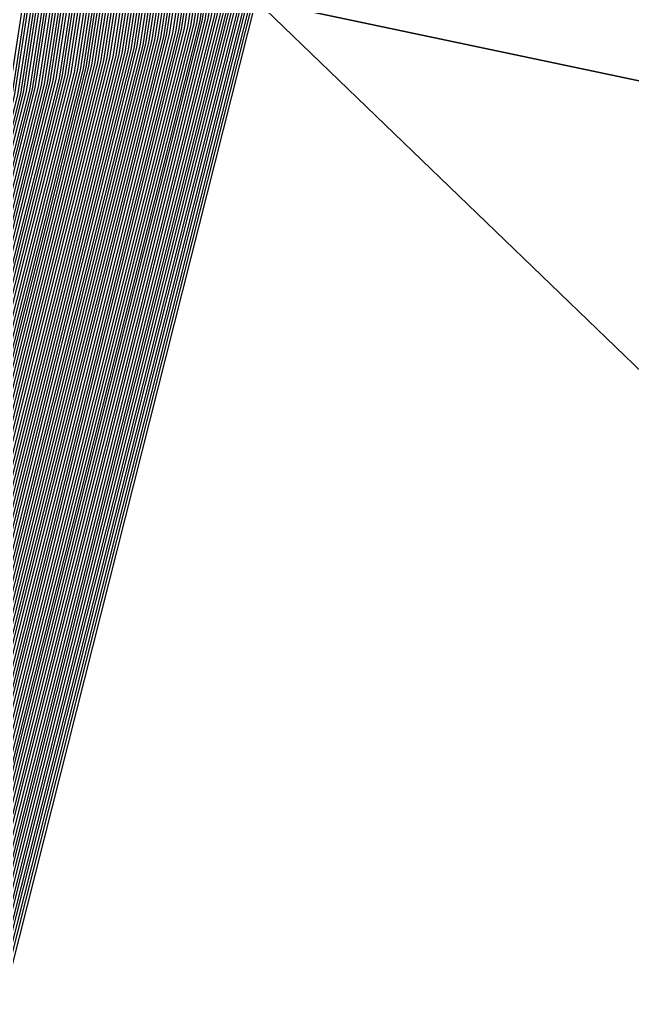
# Model space of a CAD drawing. Extents: x 7084 to 11035, y 13750 to 16729.
# Drawn here: x 7927.6 to 8109.8, y 15565.7 to 15855.6 of the extents above; entities that cross this region are included whole.
import ezdxf

# ---------------------------------------------------------------- set-up
doc = ezdxf.new("R2010")
doc.units = 0
doc.layers.add('Default', color=7, linetype='Continuous')

msp = doc.modelspace()

# ---------------------------------------------------------------- linework, layer by layer
at = {"layer": 'Default'}
for points in [[(7469.27, 14812.82), (7540.93, 14973.14), (7559.75, 15016.44), (7682, 15159.88), (7821.11, 15307.55), (7833.76, 15455.21), (7844.11, 15510.75), (7845.99, 15516.4), (7926.09, 15832.81), (7938.32, 15911.9), (7970.32, 15912.84), (8168.45, 16098.47), (8206.09, 16119.18), (8290.4, 16190.9), (8308.28, 16221.97), (8350.63, 16248.33), (8405.21, 16236.09)], [(7470.47, 14811.05), (7542.78, 14972.83), (7560.67, 15014), (7684.04, 15158.75), (7824.42, 15307.75), (7837.18, 15456.76), (7847.02, 15509.56), (7848.81, 15514.93), (7929.63, 15834.23), (7941.26, 15909.4), (7971.68, 15910.3), (8171.61, 16097.62), (8207.4, 16117.31), (8292.47, 16189.68), (8309.47, 16219.22), (8349.73, 16244.27), (8401.62, 16232.64), (8890.82, 16249.67)], [(7844.58, 15517.13), (7924.31, 15832.11), (7936.85, 15913.14), (7969.64, 15914.11), (8166.86, 16098.89), (8205.44, 16120.11), (8289.36, 16191.51), (8307.68, 16223.34), (8351.08, 16250.35), (8407.01, 16237.81)], [(8406.11, 16236.95), (8350.85, 16249.34), (8307.98, 16222.66), (8289.88, 16191.2), (8205.76, 16119.65), (8167.65, 16098.68), (7969.98, 15913.47), (7937.59, 15912.52), (7925.2, 15832.46), (7845.29, 15516.77)], [(8891.02, 16248.85), (8400.72, 16231.78), (8349.51, 16243.26), (8309.77, 16218.53), (8292.99, 16189.38), (8207.72, 16116.84), (8172.4, 16097.41), (7972.02, 15909.66), (7942, 15908.78), (7930.52, 15834.58)], [(8404.31, 16235.23), (8350.41, 16247.31), (8308.58, 16221.28), (8290.92, 16190.6), (8206.42, 16118.71), (8169.24, 16098.26), (7970.66, 15912.2), (7939.06, 15911.27), (7926.97, 15833.17), (7846.7, 15516.03)], [(8891.23, 16248.02), (8399.82, 16230.92), (8349.28, 16242.25), (8310.07, 16217.84), (8293.51, 16189.07), (8208.05, 16116.37), (8173.19, 16097.2), (7972.36, 15909.03), (7942.73, 15908.16), (7931.4, 15834.93), (7850.21, 15514.19)], [(7850.92, 15513.83), (7932.29, 15835.29), (7943.47, 15907.53), (7972.7, 15908.39), (8173.99, 16096.98), (8208.38, 16115.91), (8294.03, 16188.77), (8310.37, 16217.15), (8349.06, 16241.24), (8398.92, 16230.05), (8891.43, 16247.2)], [(8891.85, 16245.55), (8397.13, 16228.33), (8348.61, 16239.21), (8310.96, 16215.78), (8295.07, 16188.16), (8209.03, 16114.97), (8175.57, 16096.56), (7973.38, 15907.12), (7944.94, 15906.29), (7934.06, 15835.99), (7852.33, 15513.09)], [(7848.1, 15515.3), (7928.75, 15833.87), (7940.53, 15910.03), (7971.34, 15910.93), (8170.82, 16097.83), (8207.07, 16117.78), (8291.96, 16189.99), (8309.17, 16219.9), (8349.96, 16245.29), (8402.52, 16233.5)], [(8892.05, 16244.73), (8396.23, 16227.47), (8348.38, 16238.2), (8311.26, 16215.09), (8295.59, 16187.86), (8209.36, 16114.5), (8176.36, 16096.35), (7973.72, 15906.49), (7945.67, 15905.66), (7934.95, 15836.35), (7853.03, 15512.72)], [(8892.26, 16243.9), (8395.33, 16226.61), (8348.16, 16237.18), (8311.56, 16214.4), (8296.11, 16187.55), (8209.68, 16114.04), (8177.15, 16096.14), (7974.06, 15905.85), (7946.41, 15905.04), (7935.84, 15836.7), (7853.73, 15512.36)], [(7854.44, 15511.99), (7936.72, 15837.05), (7947.14, 15904.42), (7974.4, 15905.22), (8177.94, 16095.92), (8210.01, 16113.57), (8296.63, 16187.25), (8311.86, 16213.71), (8347.93, 16236.17), (8394.43, 16225.74), (8892.46, 16243.08)], [(7427.72, 14481.57), (7440.77, 14742.77), (7473.46, 14806.63), (7547.41, 14972.06), (7562.98, 15007.88), (7689.13, 15155.9), (7832.68, 15308.27), (7845.73, 15460.64), (7854.29, 15506.58), (7855.85, 15511.25), (7938.49, 15837.76), (7948.61, 15903.17), (7975.08, 15903.95), (8179.53, 16095.5), (8210.66, 16112.63), (8297.66, 16186.64), (8312.45, 16212.34), (8347.48, 16234.14), (8392.63, 16224.02), (8892.87, 16241.43)], [(7474.55, 14439.89), (7429.24, 14481.44), (7442.34, 14743.8), (7474.06, 14805.75), (7548.34, 14971.91), (7563.44, 15006.66), (7690.15, 15155.33), (7834.33, 15308.37), (7847.44, 15461.41), (7855.74, 15505.98), (7857.25, 15510.52), (7940.27, 15838.46), (7950.08, 15901.92), (7975.76, 15902.68), (8181.11, 16095.08), (8211.32, 16111.7), (8298.7, 16186.03), (8313.05, 16210.96), (8347.03, 16232.12), (8390.84, 16222.29), (8893.29, 16239.78)], [(8893.08, 16240.61), (8391.73, 16223.16), (8347.26, 16233.13), (8312.75, 16211.65), (8298.18, 16186.34), (8210.99, 16112.16), (8180.32, 16095.29), (7975.42, 15903.32), (7949.35, 15902.55), (7939.38, 15838.11), (7856.55, 15510.88), (7855.02, 15506.28), (7846.58, 15461.02), (7833.5, 15308.32), (7689.64, 15155.61)], [(8398.02, 16229.19), (8348.83, 16240.22), (8310.67, 16216.46), (8294.55, 16188.47), (8208.7, 16115.44), (8174.78, 16096.77), (7973.04, 15907.76), (7944.2, 15906.91), (7933.18, 15835.64), (7851.62, 15513.46)], [(7855.14, 15511.62), (7937.61, 15837.41), (7947.88, 15903.79), (7974.74, 15904.58), (8178.74, 16095.71), (8210.34, 16113.1), (8297.14, 16186.94), (8312.16, 16213.03), (8347.71, 16235.16), (8393.53, 16224.88), (8892.67, 16242.26)], [(7857.96, 15510.15), (7941.15, 15838.82), (7950.82, 15901.3), (7976.1, 15902.05), (8181.9, 16094.86), (8211.65, 16111.23), (8299.22, 16185.73), (8313.35, 16210.27), (8346.81, 16231.1), (8389.94, 16221.43), (8893.49, 16238.96)], [(7859.36, 15509.41), (7942.93, 15839.52), (7952.29, 15900.06), (7976.78, 15900.78), (8183.48, 16094.44), (8212.3, 16110.29), (8300.26, 16185.12), (8313.94, 16208.9), (8346.36, 16229.08), (8388.14, 16219.71), (8893.9, 16237.31)], [(8894.11, 16236.49), (8387.24, 16218.85), (8346.13, 16228.06), (8314.24, 16208.21), (8300.78, 16184.81), (8212.63, 16109.83), (8184.28, 16094.23), (7977.12, 15900.14), (7953.03, 15899.43), (7943.81, 15839.88), (7860.07, 15509.05), (7858.65, 15504.79), (7850.86, 15462.96), (7837.63, 15308.57), (7692.18, 15154.19), (7564.37, 15004.21), (7550.19, 14971.6), (7475.26, 14803.98), (7445.5, 14745.84), (7432.27, 14481.18), (7474.8, 14442.18), (7571.76, 14287.79), (7605.78, 14278.58), (8068.57, 14622.64)], [(8894.52, 16234.84), (8385.44, 16217.12), (8345.69, 16226.04), (8314.84, 16206.84), (8301.81, 16184.21), (8213.28, 16108.89), (8185.86, 16093.8), (7977.8, 15898.87), (7954.5, 15898.19), (7945.58, 15840.58), (7861.48, 15508.31), (7860.11, 15504.2)], [(8894.31, 16235.67), (8386.34, 16217.98), (8345.91, 16227.05), (8314.54, 16207.52), (8301.29, 16184.51), (8212.95, 16109.36), (8185.07, 16094.02), (7977.46, 15899.51), (7953.76, 15898.81), (7944.7, 15840.23), (7860.77, 15508.68)], [(8894.72, 16234.02), (8384.55, 16216.26), (8345.46, 16225.02), (8315.14, 16206.15), (8302.33, 16183.9), (8213.61, 16108.42), (8186.65, 16093.59), (7978.14, 15898.24), (7955.23, 15897.56), (7946.47, 15840.94)], [(7476.46, 14802.21), (7552.04, 14971.29), (7565.29, 15001.76), (7694.22, 15153.05), (7840.94, 15308.78), (7854.27, 15464.51), (7861.56, 15503.6), (7862.88, 15507.58), (7947.36, 15841.29), (7955.97, 15896.94), (7978.48, 15897.6), (8187.44, 16093.38), (8213.93, 16107.96), (8302.85, 16183.6), (8315.43, 16205.46), (8345.24, 16224.01), (8383.65, 16215.4), (8894.93, 16233.19)], [(7841.76, 15308.83), (7855.13, 15464.9), (7862.29, 15503.3), (7863.59, 15507.21), (7948.24, 15841.64), (7956.7, 15896.32), (7978.82, 15896.97), (8188.23, 16093.17), (8214.26, 16107.49), (8303.37, 16183.29), (8315.73, 16204.77), (8345.01, 16223), (8382.75, 16214.53), (8895.14, 16232.37)], [(7864.29, 15506.84), (7949.13, 15842), (7957.44, 15895.69), (7979.16, 15896.33), (8189.03, 16092.96), (8214.59, 16107.02), (8303.89, 16182.99), (8316.03, 16204.08), (8344.79, 16221.98), (8381.85, 16213.67), (8895.34, 16231.55)], [(7865.7, 15506.11), (7950.9, 15842.7), (7958.91, 15894.45), (7979.84, 15895.06), (8190.61, 16092.53), (8215.24, 16106.08), (8304.93, 16182.38), (8316.63, 16202.71), (8344.34, 16219.96), (8380.05, 16211.95), (8895.75, 16229.9)], [(7867.11, 15505.37), (7952.67, 15843.41), (7960.38, 15893.2), (7980.52, 15893.79), (8192.19, 16092.11), (8215.89, 16105.15), (8305.96, 16181.77), (8317.22, 16201.33), (8343.89, 16217.93), (8378.25, 16210.22), (8896.16, 16228.25)], [(8896.78, 16225.78), (8375.56, 16207.64), (8343.21, 16214.89), (8318.12, 16199.27), (8307.52, 16180.86), (8216.87, 16103.75), (8194.57, 16091.47), (7981.54, 15891.89), (7962.58, 15891.33), (7955.33, 15844.47), (7869.22, 15504.27), (7868.1, 15500.92), (7861.97, 15468), (7848.37, 15309.24), (7698.8, 15150.48)], [(7867.81, 15505), (7953.56, 15843.76), (7961.11, 15892.58), (7980.86, 15893.16), (8192.98, 16091.9), (8216.22, 16104.68), (8306.48, 16181.47), (8317.52, 16200.64), (8343.66, 16216.92), (8377.36, 16209.36), (8896.37, 16227.43)], [(7868.51, 15504.63), (7954.45, 15844.11), (7961.85, 15891.95), (7981.2, 15892.52), (8193.77, 16091.68), (8216.55, 16104.21), (8307, 16181.16), (8317.82, 16199.96), (8343.44, 16215.9), (8376.46, 16208.5), (8896.58, 16226.6)], [(8897.6, 16222.49), (8371.96, 16204.19), (8342.31, 16210.84), (8319.31, 16196.52), (8309.6, 16179.64), (8218.18, 16101.88), (8197.73, 16090.62), (7982.91, 15889.35), (7965.52, 15888.84), (7958.88, 15845.88), (7872.03, 15502.8), (7871.01, 15499.73), (7865.39, 15469.56), (7851.68, 15309.45)], [(8896.99, 16224.96), (8374.66, 16206.78), (8342.99, 16213.88), (8318.42, 16198.58), (8308.04, 16180.55), (8217.2, 16103.28), (8195.36, 16091.26), (7981.88, 15891.25), (7963.32, 15890.71), (7956.22, 15844.82), (7869.92, 15503.9)], [(8897.19, 16224.13), (8373.76, 16205.91), (8342.76, 16212.86), (8318.71, 16197.89), (8308.56, 16180.25), (8217.53, 16102.81), (8196.15, 16091.05), (7982.23, 15890.62), (7964.05, 15890.08), (7957.11, 15845.17), (7870.63, 15503.53)], [(8897.4, 16223.31), (8372.86, 16205.05), (8342.54, 16211.85), (8319.01, 16197.21), (8309.08, 16179.95), (8217.85, 16102.34), (8196.94, 16090.84), (7982.57, 15889.98), (7964.79, 15889.46), (7957.99, 15845.53), (7871.33, 15503.16)], [(8308.88, 16220.59), (8291.44, 16190.29), (8206.74, 16118.24), (8170.03, 16098.04), (7971, 15911.57), (7939.79, 15910.65), (7927.86, 15833.52), (7847.4, 15515.66), (7845.56, 15510.16), (7835.47, 15455.98), (7822.76, 15307.65), (7683.02, 15159.32), (7560.21, 15015.22), (7541.86, 14972.98), (7469.87, 14811.94), (7431.32, 14736.64), (7418.61, 14482.36), (7473.68, 14431.86), (7566.85, 14283.52), (7610.9, 14271.59), (8055.55, 14602.16), (8113.37, 14584.71), (8604.6, 14389.76)], [(8897.81, 16221.66), (8371.07, 16203.33), (8342.09, 16209.82), (8319.61, 16195.83), (8310.12, 16179.34), (8218.51, 16101.41), (8198.52, 16090.41), (7983.25, 15888.71), (7966.26, 15888.21), (7959.76, 15846.23), (7872.74, 15502.43)], [(8898.22, 16220.02), (8369.27, 16201.6), (8341.64, 16207.8), (8320.2, 16194.45), (8311.15, 16178.73), (8219.16, 16100.47), (8200.11, 16089.99), (7983.93, 15887.44), (7967.73, 15886.97), (7961.54, 15846.94), (7874.15, 15501.69)], [(8898.63, 16218.37), (8367.47, 16199.88), (8341.19, 16205.77), (8320.8, 16193.08), (8312.19, 16178.12), (8219.81, 16099.54), (8201.69, 16089.56), (7984.61, 15886.18), (7969.2, 15885.72), (7963.31, 15847.65), (7875.55, 15500.96)], [(8898.84, 16217.54), (8366.57, 16199.02), (8340.97, 16204.76), (8321.1, 16192.39), (8312.71, 16177.82), (8220.14, 16099.07), (8202.48, 16089.35), (7984.95, 15885.54), (7969.94, 15885.1), (7964.2, 15848), (7876.26, 15500.59)], [(8899.66, 16214.25), (8362.98, 16195.57), (8340.07, 16200.7), (8322.29, 16189.64), (8314.78, 16176.6), (8221.45, 16097.2), (8205.65, 16088.51), (7986.31, 15883), (7972.88, 15882.61), (7967.74, 15849.41), (7879.07, 15499.12), (7878.28, 15496.75), (7873.94, 15473.43), (7859.94, 15309.96), (7705.93, 15146.5), (7570.59, 14987.7), (7562.69, 14969.52), (7483.36, 14792.04), (7466.77, 14759.63), (7452.77, 14479.4), (7476.47, 14457.67), (7579.14, 14294.2), (7598.1, 14289.06), (8088.11, 14653.36)], [(8899.25, 16215.9), (8364.78, 16197.29), (8340.52, 16202.73), (8321.69, 16191.01), (8313.75, 16177.21), (8220.79, 16098.13), (8204.06, 16088.93), (7985.63, 15884.27), (7971.41, 15883.85), (7965.97, 15848.7), (7877.66, 15499.86)], [(8899.46, 16215.07), (8363.88, 16196.43), (8340.29, 16201.72), (8321.99, 16190.33), (8314.27, 16176.9), (8221.12, 16097.67), (8204.86, 16088.72), (7985.97, 15883.64), (7972.14, 15883.23), (7966.85, 15849.06), (7878.37, 15499.49)], [(8899.87, 16213.43), (8362.08, 16194.7), (8339.84, 16199.69), (8322.59, 16188.95), (8315.3, 16176.29), (8221.78, 16096.73), (8206.44, 16088.29), (7986.65, 15882.37), (7973.61, 15881.98), (7968.63, 15849.76)], [(7863.24, 15310.17), (7877.36, 15474.99), (7881.19, 15495.56), (7881.89, 15497.65), (7971.29, 15850.82), (7975.82, 15880.11), (7987.67, 15880.46), (8208.81, 16087.66), (8222.76, 16095.33), (8316.86, 16175.38), (8323.48, 16186.89), (8339.17, 16196.65), (8359.38, 16192.12), (8900.48, 16210.95)], [(8900.28, 16211.78), (8360.28, 16192.98), (8339.39, 16197.66), (8323.18, 16187.58), (8316.34, 16175.69), (8222.43, 16095.8), (8208.02, 16087.87), (7987.33, 15881.1), (7975.08, 15880.74), (7970.4, 15850.47), (7881.18, 15498.02), (7880.46, 15495.86)], [(8900.07, 16212.6), (8361.18, 16193.84), (8339.62, 16198.68), (8322.89, 16188.26), (8315.82, 16175.99), (8222.1, 16096.26), (8207.23, 16088.08), (7986.99, 15881.73), (7974.35, 15881.36), (7969.51, 15850.12), (7880.48, 15498.38)], [(8900.89, 16209.31), (8357.59, 16190.39), (8338.72, 16194.62), (8324.08, 16185.51), (8317.9, 16174.77), (8223.41, 16094.39), (8210.4, 16087.23), (7988.35, 15879.19), (7977.29, 15878.87), (7973.06, 15851.53), (7883.29, 15496.91), (7882.64, 15494.96), (7879.07, 15475.76), (7864.89, 15310.27)], [(7882.59, 15497.28), (7972.17, 15851.18), (7976.55, 15879.49), (7988.01, 15879.83), (8209.6, 16087.45), (8223.08, 16094.86), (8317.38, 16175.08), (8323.78, 16186.2), (8338.94, 16195.64), (8358.48, 16191.26), (8900.69, 16210.13)], [(8901.1, 16208.48), (8356.69, 16189.53), (8338.49, 16193.61), (8324.38, 16184.82), (8318.42, 16174.47), (8223.74, 16093.93), (8211.19, 16087.02), (7988.69, 15878.56), (7978.02, 15878.24), (7973.95, 15851.88), (7884, 15496.55)], [(8901.31, 16207.66), (8355.79, 16188.67), (8338.27, 16192.6), (8324.67, 16184.14), (8318.94, 16174.16), (8224.06, 16093.46), (8211.98, 16086.81), (7989.03, 15877.92), (7978.76, 15877.62), (7974.83, 15852.24), (7884.7, 15496.18)], [(7886.11, 15495.44), (7976.6, 15852.94), (7980.23, 15876.37), (7989.71, 15876.65), (8213.56, 16086.39), (8224.72, 16092.52), (8319.97, 16173.56), (8325.27, 16182.76), (8337.82, 16190.57), (8353.99, 16186.94), (8901.72, 16206.01)], [(8901.92, 16205.19), (8353.09, 16186.08), (8337.59, 16189.56), (8325.57, 16182.07), (8320.49, 16173.25), (8225.04, 16092.05), (8214.35, 16086.17), (7990.05, 15876.02), (7980.96, 15875.75), (7977.49, 15853.3), (7886.81, 15495.08)], [(8902.54, 16202.72), (8350.4, 16183.5), (8336.92, 16186.52), (8326.46, 16180.01), (8322.05, 16172.34), (8226.02, 16090.65), (8216.73, 16085.54), (7991.07, 15874.11), (7983.17, 15873.88), (7980.15, 15854.35), (7888.93, 15493.97), (7888.46, 15492.58), (7885.9, 15478.86), (7871.5, 15310.69), (7713.06, 15142.51), (7573.82, 14979.13), (7569.18, 14968.44), (7487.56, 14785.85), (7477.8, 14766.79), (7463.39, 14478.48), (7477.33, 14465.7), (7582.96, 14297.52), (7594.12, 14294.5), (8098.25, 14669.29)], [(8902.13, 16204.36), (8352.19, 16185.22), (8337.37, 16188.54), (8325.87, 16181.38), (8321.01, 16172.95), (8225.37, 16091.59), (8215.15, 16085.96), (7990.39, 15875.38), (7981.7, 15875.13), (7978.38, 15853.65), (7887.52, 15494.71)], [(8902.33, 16203.54), (8351.3, 16184.36), (8337.14, 16187.53), (8326.17, 16180.7), (8321.53, 16172.64), (8225.7, 16091.12), (8215.94, 16085.75), (7990.73, 15874.75), (7982.43, 15874.5), (7979.26, 15854), (7888.22, 15494.34)], [(8902.75, 16201.89), (8349.5, 16182.63), (8336.7, 16185.5), (8326.76, 16179.32), (8322.57, 16172.03), (8226.35, 16090.18), (8217.52, 16085.33), (7991.41, 15873.48), (7983.9, 15873.26), (7981.04, 15854.71), (7889.63, 15493.61)], [(7593.26, 14295.66), (7583.78, 14298.23), (7477.52, 14467.42), (7465.67, 14478.28), (7480.16, 14768.32), (7488.46, 14784.52), (7570.57, 14968.21), (7574.52, 14977.3), (7714.59, 15141.65), (7873.98, 15310.84), (7888.47, 15480.03), (7890.64, 15491.68), (7891.04, 15492.87), (7982.81, 15855.41), (7985.38, 15872.01), (7992.09, 15872.21), (8219.1, 16084.9), (8227, 16089.25), (8323.6, 16171.43), (8327.36, 16177.95), (8336.25, 16183.48), (8347.7, 16180.91), (8903.16, 16200.25)], [(7466.43, 14478.22), (7480.95, 14768.83), (7488.75, 14784.08), (7571.03, 14968.13), (7574.75, 14976.69), (7715.1, 15141.37), (7874.81, 15310.89), (7889.32, 15480.41), (7891.37, 15491.39), (7891.74, 15492.5), (7983.69, 15855.77), (7986.11, 15871.39), (7992.43, 15871.57), (8219.89, 16084.69), (8227.33, 16088.78), (8324.12, 16171.12), (8327.66, 16177.26), (8336.02, 16182.46), (8346.8, 16180.05), (8903.36, 16199.42)], [(7890.33, 15493.24), (7981.92, 15855.06), (7984.64, 15872.63), (7991.75, 15872.84), (8218.31, 16085.11), (8226.68, 16089.72), (8323.09, 16171.73), (8327.06, 16178.63), (8336.47, 16184.49), (8348.6, 16181.77), (8902.95, 16201.07)], [(7468.71, 14478.02), (7483.31, 14770.36), (7489.65, 14782.75), (7572.42, 14967.9), (7575.44, 14974.85), (7716.62, 15140.51), (7877.28, 15311.05), (7891.89, 15481.58), (7893.55, 15490.49), (7893.85, 15491.4), (7986.35, 15856.83), (7988.32, 15869.52), (7993.45, 15869.67), (8222.27, 16084.05), (8228.31, 16087.38), (8325.68, 16170.21), (8328.55, 16175.19), (8335.35, 16179.42), (8344.11, 16177.46), (8903.98, 16196.95)], [(7892.44, 15492.13), (7984.58, 15856.12), (7986.85, 15870.77), (7992.77, 15870.94), (8220.69, 16084.48), (8227.66, 16088.31), (8324.64, 16170.82), (8327.95, 16176.57), (8335.8, 16181.45), (8345.9, 16179.19), (8903.57, 16198.6)], [(8903.77, 16197.77), (8345.01, 16178.32), (8335.57, 16180.44), (8328.25, 16175.88), (8325.16, 16170.51), (8227.98, 16087.85), (8221.48, 16084.27), (7993.11, 15870.3), (7987.58, 15870.14), (7985.47, 15856.47), (7893.15, 15491.77)], [(8904.19, 16196.13), (8343.21, 16176.6), (8335.12, 16178.41), (8328.85, 16174.51), (8326.2, 16169.9), (8228.64, 16086.91), (8223.06, 16083.84), (7993.79, 15869.03), (7989.05, 15868.9), (7987.24, 15857.18), (7894.56, 15491.03)], [(7478.02, 14472), (7471.74, 14477.76), (7486.46, 14772.41), (7490.85, 14780.98), (7574.27, 14967.59), (7576.36, 14972.41), (7718.66, 15139.37), (7880.59, 15311.25), (7895.31, 15483.13), (7896.46, 15489.3), (7896.67, 15489.93), (7989.9, 15858.24), (7991.26, 15867.03), (7994.81, 15867.13), (8225.44, 16083.21), (8229.62, 16085.51), (8327.76, 16168.99), (8329.74, 16172.44), (8334.45, 16175.37), (8340.51, 16174.01), (8904.8, 16193.66)], [(8904.39, 16195.3), (8342.31, 16175.74), (8334.9, 16177.4), (8329.15, 16173.82), (8326.72, 16169.6), (8228.96, 16086.44), (8223.85, 16083.63), (7994.13, 15868.4), (7989.79, 15868.27), (7988.13, 15857.53), (7895.26, 15490.66)], [(8904.6, 16194.48), (8341.41, 16174.87), (8334.67, 16176.39), (8329.44, 16173.13), (8327.24, 16169.3), (8229.29, 16085.97), (8224.64, 16083.42), (7994.47, 15867.77), (7990.52, 15867.65), (7989.01, 15857.89), (7895.96, 15490.3)], [(7574.73, 14967.52), (7576.59, 14971.79), (7719.17, 15139.09), (7881.41, 15311.3), (7896.16, 15483.52), (7897.19, 15489), (7897.37, 15489.56), (7990.78, 15858.59), (7991.99, 15866.4), (7995.15, 15866.5), (8226.23, 16082.99), (8229.94, 16085.04), (8328.27, 16168.69), (8330.04, 16171.75), (8334.22, 16174.36), (8339.61, 16173.15), (8905.01, 16192.83)], [(7885.41, 15495.81), (7975.72, 15852.59), (7979.49, 15877), (7989.37, 15877.29), (8212.77, 16086.6), (8224.39, 16092.99), (8319.45, 16173.86), (8324.97, 16183.45), (8338.04, 16191.58), (8354.89, 16187.81)], [(7898.08, 15489.19), (7991.67, 15858.95), (7992.73, 15865.78), (7995.49, 15865.86), (8227.02, 16082.78), (8230.27, 16084.57), (8328.79, 16168.38), (8330.34, 16171.07), (8334, 16173.35), (8338.72, 16172.29), (8905.21, 16192.01)], [(8905.42, 16191.18), (8337.82, 16171.43), (8333.77, 16172.33), (8330.64, 16170.38), (8329.31, 16168.08), (8230.6, 16084.1), (8227.81, 16082.57), (7995.83, 15865.23), (7993.46, 15865.16), (7992.56, 15859.3), (7898.78, 15488.83)], [(7899.48, 15488.46), (7993.44, 15859.65), (7994.2, 15864.53), (7996.17, 15864.59), (8228.6, 16082.36), (8230.93, 16083.64), (8329.83, 16167.77), (8330.93, 16169.69), (8333.55, 16171.32), (8336.92, 16170.56), (8905.62, 16190.36)], [(7492.65, 14778.33), (7577.05, 14967.13), (7577.75, 14968.74), (7721.72, 15137.66), (7885.54, 15311.56), (7900.44, 15485.46), (7900.82, 15487.51), (7900.89, 15487.72), (7995.22, 15860.36), (7995.67, 15863.29), (7996.85, 15863.32), (8230.18, 16081.93), (8231.58, 16082.7), (8330.87, 16167.17), (8331.53, 16168.32), (8333.1, 16169.29), (8335.12, 16168.84), (8906.04, 16188.71)], [(8905.83, 16189.54), (8336.02, 16169.7), (8333.32, 16170.31), (8331.23, 16169), (8330.35, 16167.47), (8231.25, 16083.17), (8229.39, 16082.15), (7996.51, 15863.96), (7994.93, 15863.91), (7994.33, 15860), (7900.19, 15488.09)], [(8906.24, 16187.89), (8334.22, 16167.98), (8332.87, 16168.28), (8331.83, 16167.63), (8331.39, 16166.86), (8231.91, 16082.23), (8230.98, 16081.72), (7997.19, 15862.69), (7996.4, 15862.66), (7996.1, 15860.71), (7901.59, 15487.36)], [(7492.76, 14776.49), (7493.25, 14777.45), (7577.98, 14966.98), (7578.21, 14967.51), (7722.73, 15137.09), (7887.2, 15311.66), (7902.15, 15486.23), (7902.27, 15486.92), (7902.3, 15486.99), (7996.99, 15861.06), (7997.14, 15862.04), (7997.53, 15862.05), (8231.77, 16081.51), (8232.23, 16081.77), (8331.91, 16166.56), (8332.13, 16166.94), (8332.65, 16167.27), (8333.32, 16167.11), (8906.45, 16187.07)], [(8572.55, 15565.22), (8282.49, 15801.45), (8326.71, 15544.54), (7997.87, 15861.42), (8282.49, 15801.45), (8232.56, 16081.3), (8332.42, 16166.25), (8477.23, 15971.36), (8282.49, 15801.45), (8393.34, 15537.65)], [(8622.29, 14404.43), (8113.24, 14606.45), (8067.13, 14620.36), (7606.35, 14277.8), (7571.22, 14287.32), (7474.67, 14441.03), (7430.76, 14481.31), (7443.92, 14744.82), (7474.66, 14804.86), (7549.26, 14971.75), (7563.9, 15005.43), (7691.17, 15154.76), (7835.98, 15308.47), (7849.15, 15462.19), (7857.2, 15505.39), (7858.66, 15509.78), (7942.04, 15839.17), (7951.55, 15900.68), (7976.44, 15901.41), (8182.69, 16094.65)], [(8632.24, 14412.68), (8113.17, 14618.68), (8073.64, 14630.61), (7603.79, 14281.29), (7573.67, 14289.45), (7475.23, 14446.2), (7437.59, 14480.72), (7451.01, 14749.42), (7477.36, 14800.88), (7553.43, 14971.06), (7565.98, 14999.93), (7695.75, 15152.19), (7843.41, 15308.94), (7856.84, 15465.68), (7863.74, 15502.71), (7865, 15506.47), (7950.02, 15842.35), (7958.17, 15895.07), (7979.5, 15895.7), (8189.82, 16092.74)], [(8647.72, 14425.51), (8113.05, 14637.7), (8083.77, 14646.54), (7599.81, 14286.73), (7577.5, 14292.77), (7476.1, 14454.23), (7448.21, 14479.8), (7462.04, 14756.57), (7481.56, 14794.69), (7559.92, 14969.98), (7569.21, 14991.37), (7702.88, 15148.2), (7854.98, 15309.66), (7868.81, 15471.11), (7873.92, 15498.54), (7874.85, 15501.33), (7962.42, 15847.29), (7968.47, 15886.34), (7984.27, 15886.81), (8200.9, 16089.78)], [(8326.71, 15544.54), (7997.87, 15861.42), (8232.56, 16081.3), (8282.49, 15801.45), (7997.87, 15861.42), (7903, 15486.62)], [(8634.45, 14414.51), (8113.15, 14621.4), (8075.09, 14632.88), (7603.22, 14282.07), (7574.22, 14289.93), (7475.35, 14447.34), (7439.1, 14480.58), (7452.59, 14750.44), (7477.96, 14800), (7554.36, 14970.9), (7566.44, 14998.71), (7696.77, 15151.62), (7845.07, 15309.04), (7858.55, 15466.45), (7865.19, 15502.11), (7866.4, 15505.74), (7951.79, 15843.06), (7959.64, 15893.82), (7980.18, 15894.43)], [(7966.99, 15887.59), (7960.65, 15846.59), (7873.44, 15502.06), (7872.47, 15499.13), (7867.1, 15470.33), (7853.33, 15309.55), (7701.86, 15148.77), (7568.75, 14992.59), (7558.99, 14970.13), (7480.96, 14795.58), (7460.46, 14755.55), (7446.69, 14479.93), (7475.97, 14453.08), (7576.95, 14292.3), (7600.38, 14285.95), (8082.32, 14644.26), (8113.07, 14634.98), (8645.5, 14423.68)], [(7970.67, 15884.48), (7965.08, 15848.35), (7876.96, 15500.22), (7876.1, 15497.64), (7871.37, 15472.27), (7857.46, 15309.81), (7704.4, 15147.35), (7569.9, 14989.53), (7561.3, 14969.75), (7482.46, 14793.36), (7464.4, 14758.1), (7450.49, 14479.6), (7476.28, 14455.95), (7578.32, 14293.49), (7598.95, 14287.89), (8085.94, 14649.95), (8113.03, 14641.78), (8651.03, 14428.26)], [(7968.63, 15849.76), (7879.78, 15498.75), (7879.01, 15496.45), (7874.79, 15473.82), (7860.76, 15310.02), (7706.44, 15146.21), (7570.82, 14987.09), (7563.16, 14969.44), (7483.66, 14791.6), (7467.55, 14760.14), (7453.53, 14479.34), (7476.53, 14458.24), (7579.41, 14294.43), (7597.81, 14289.45), (8088.84, 14654.5), (8112.99, 14647.21), (8655.46, 14431.93)], [(7946.47, 15840.94), (7862.18, 15507.94), (7860.83, 15503.9), (7853.42, 15464.13), (7840.11, 15308.73), (7693.71, 15153.33), (7565.06, 15002.38), (7551.58, 14971.37), (7476.16, 14802.65), (7447.86, 14747.37), (7434.55, 14480.98), (7474.98, 14443.9), (7572.58, 14288.5), (7604.93, 14279.74), (8070.74, 14626.05), (8113.2, 14613.25), (8627.81, 14409.01)], [(7930.52, 15834.58), (7849.51, 15514.56), (7847.75, 15509.26), (7838.03, 15457.14), (7825.24, 15307.8), (7684.55, 15158.46), (7560.9, 15013.39), (7543.24, 14972.75), (7470.76, 14810.61), (7433.68, 14738.18), (7420.89, 14482.16), (7473.87, 14433.58), (7567.67, 14284.24), (7610.05, 14272.75), (8057.72, 14605.57), (8113.35, 14588.79), (8607.91, 14392.51)]]:
    msp.add_lwpolyline(points, dxfattribs=at)

doc.saveas('drawing.dxf')
